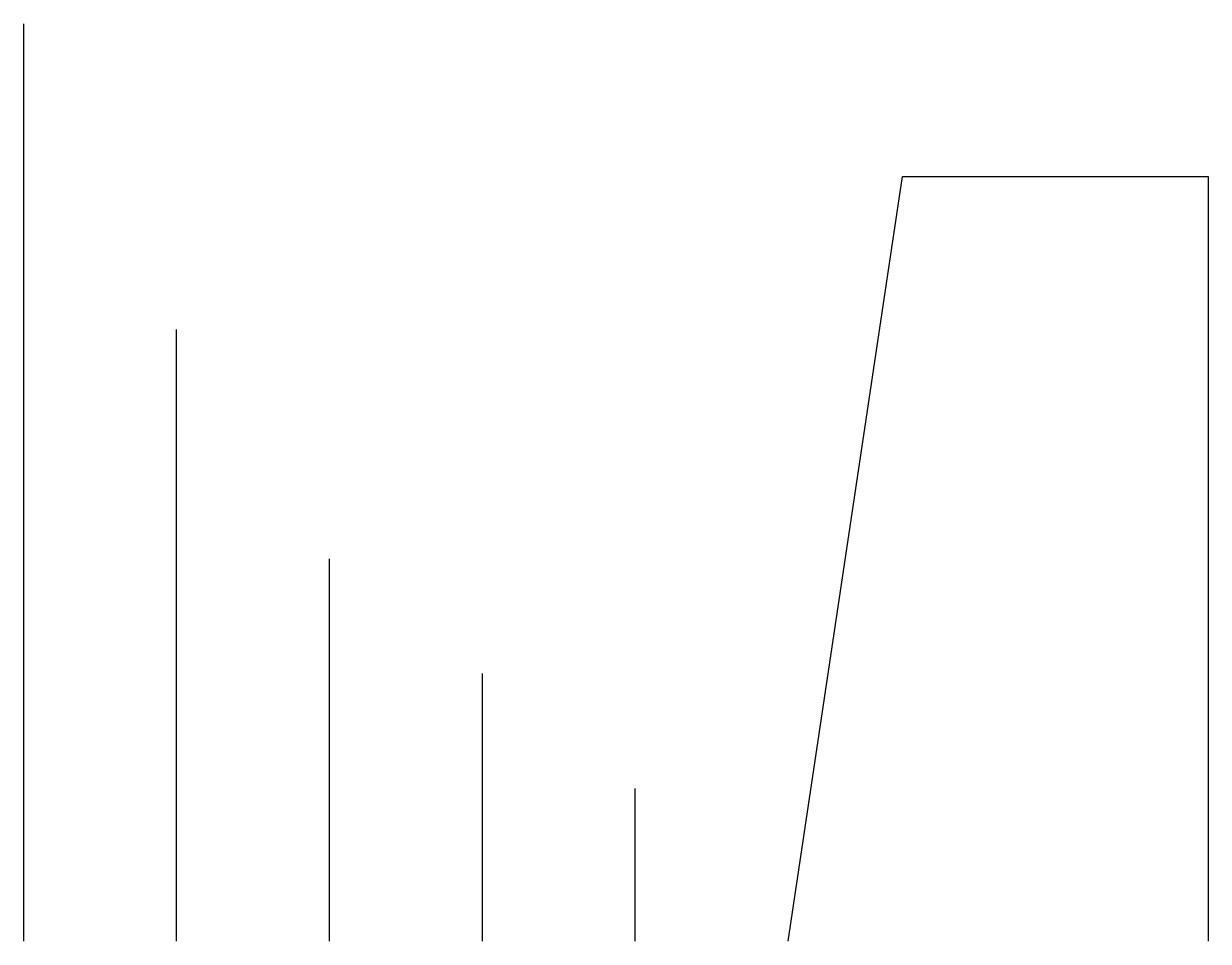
# Model space of a CAD drawing. Header units: inches. Extents: x -3.39 to 3.59, y -6.51 to -1.62.
# Drawn here: x -3.307 to 0.566, y -4.624 to -1.624 of the extents above; entities that cross this region are included whole.
import ezdxf

# ---------------------------------------------------------------- set-up
doc = ezdxf.new("R2010")
doc.units = ezdxf.units.IN
doc.layers.get('0').update_dxf_attribs({"linetype": 'CONTINUOUS'})

msp = doc.modelspace()

# ---------------------------------------------------------------- linework, layer by layer
for p, q in [((-3.3075, -4.6237), (-3.3075, -1.6237)), ((-0.8075, -4.6237), (-0.4339, -2.1237)), ((-0.4339, -2.1237), (0.5661, -2.1237)), ((0.5661, -2.1237), (0.5661, -4.6237)), ((-2.8075, -4.6237), (-2.8075, -2.6237)), ((-2.3075, -4.6237), (-2.3075, -3.3737)), ((-1.8075, -4.6237), (-1.8075, -3.7487)), ((-1.3075, -4.6237), (-1.3075, -4.1237))]:
    msp.add_line(p, q)

doc.saveas('drawing.dxf')
